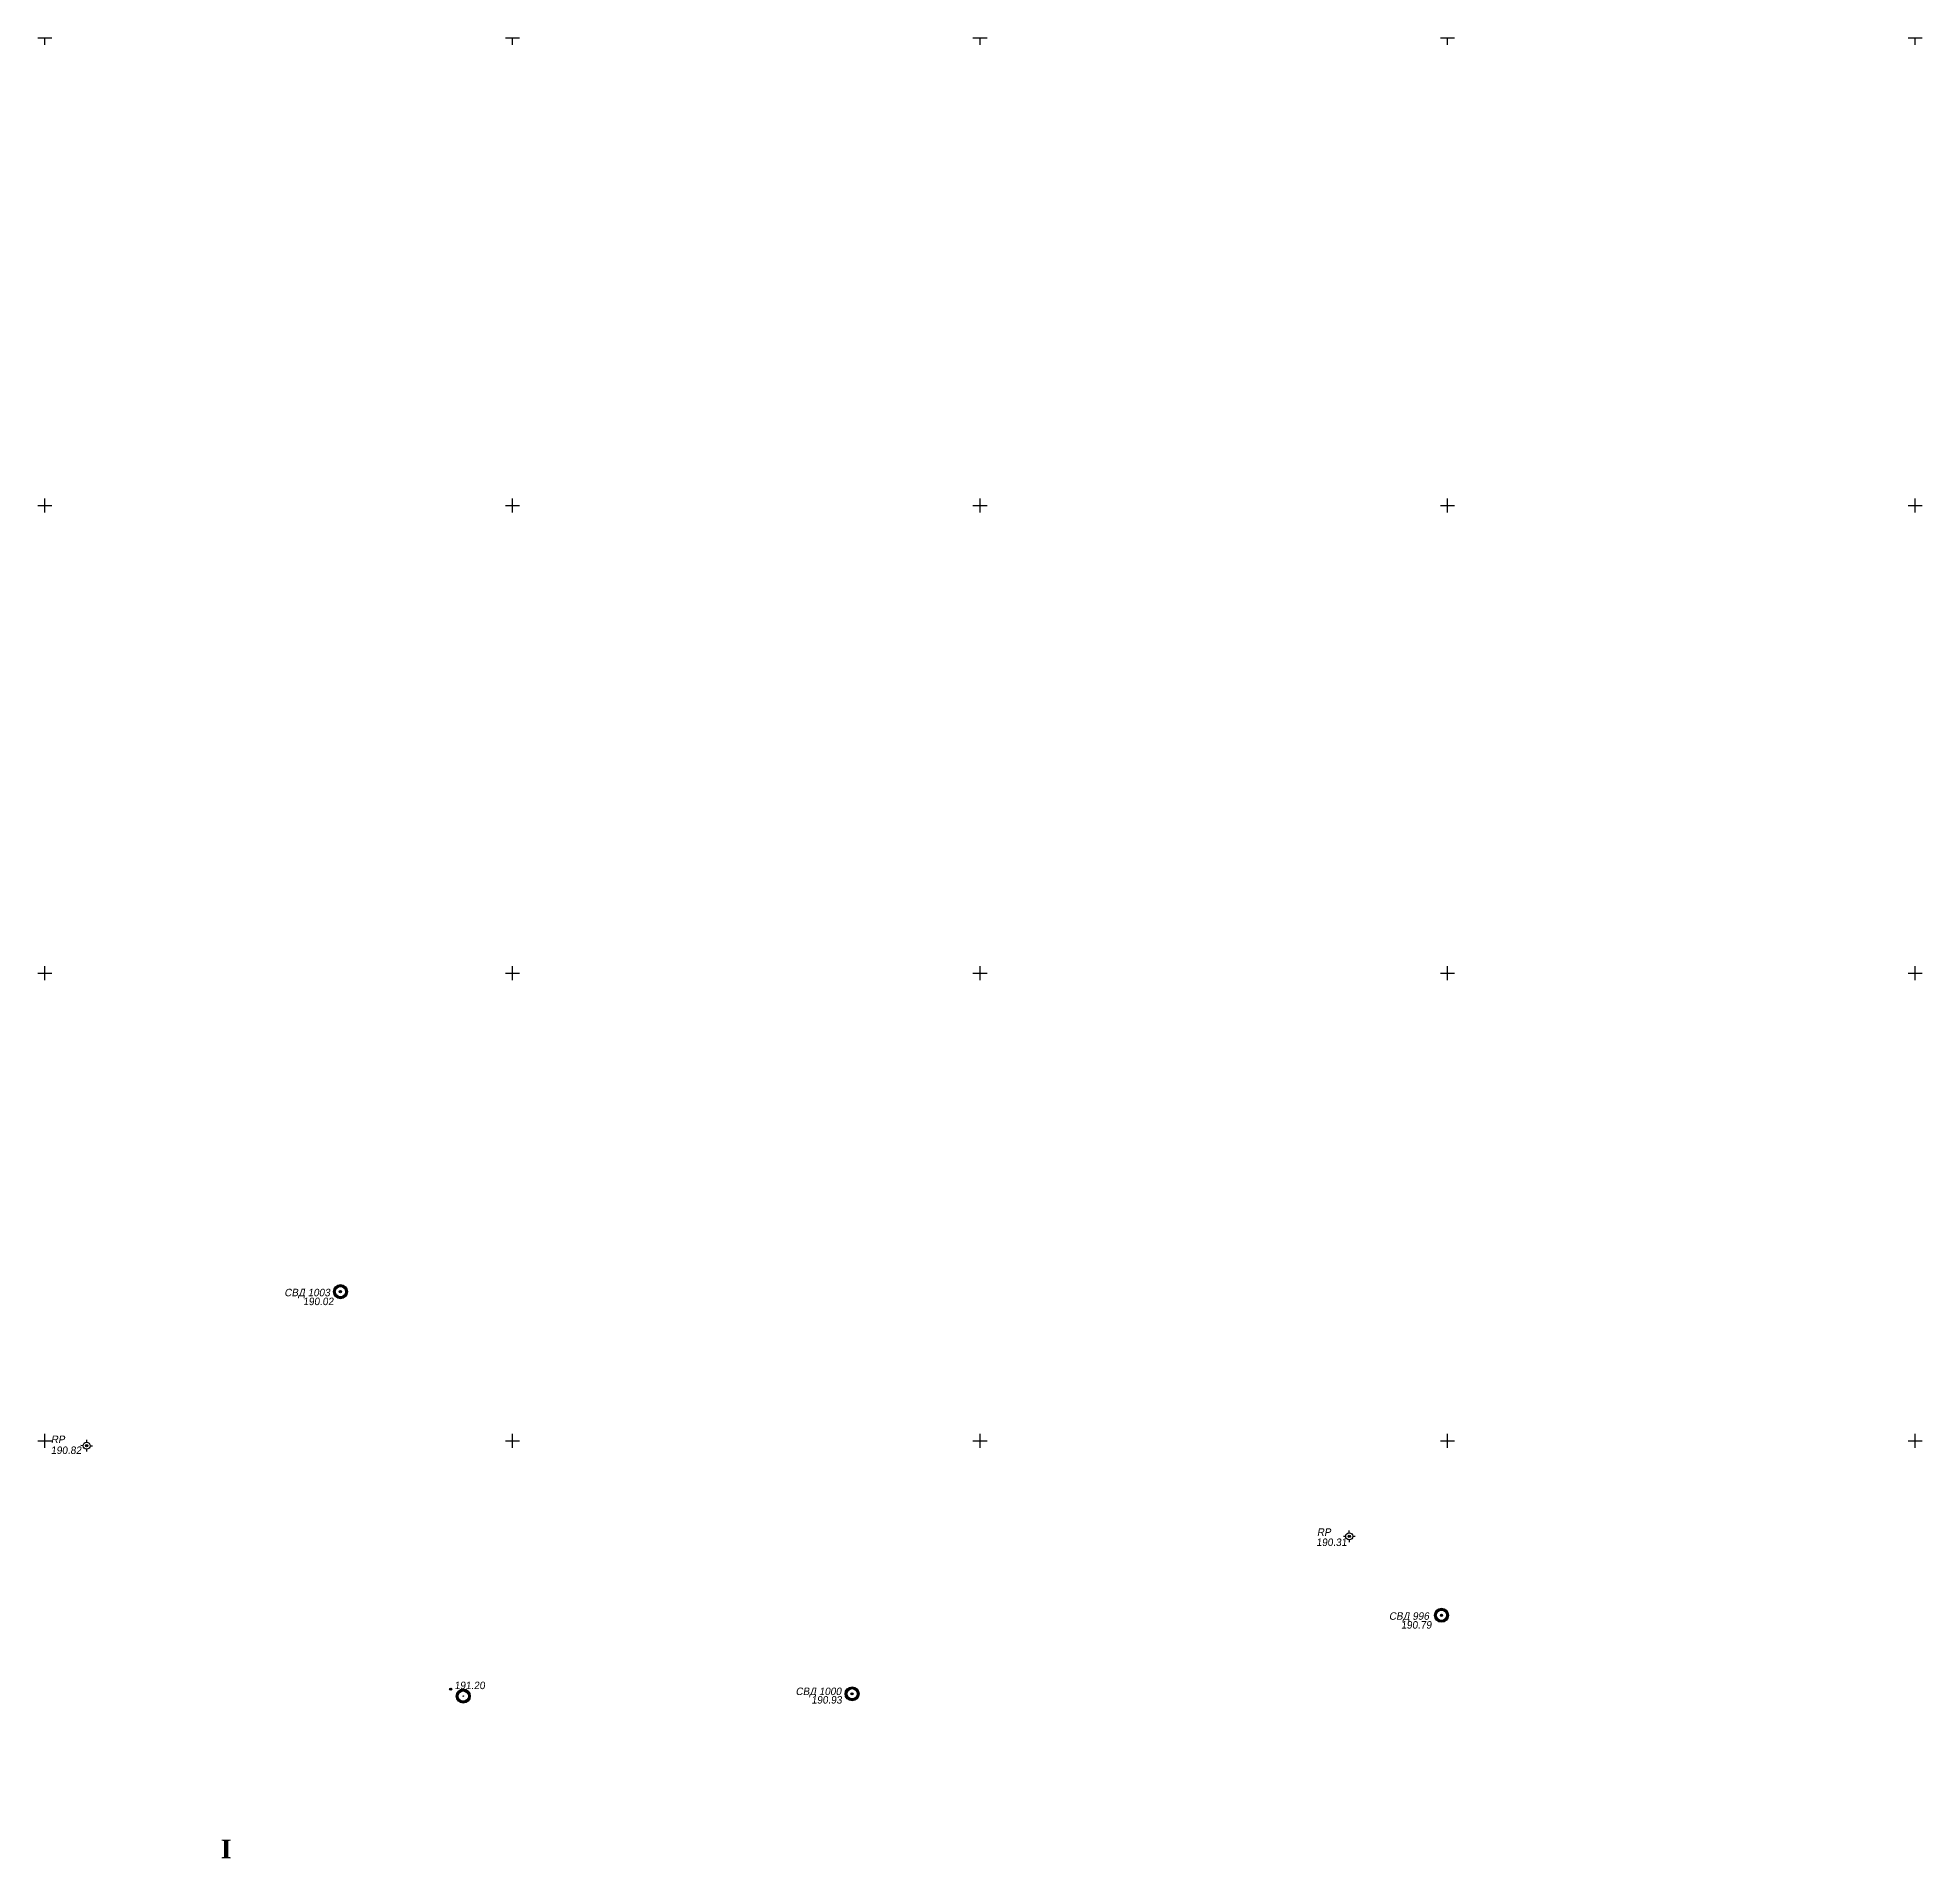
# Model space of a CAD drawing. Header units: millimetres. Extents: x 3233000 to 6468300, y 5635113 to 11269398.
# Drawn here: x 3233797 to 3234603, y 5636222 to 5637000 of the extents above; entities that cross this region are included whole.
import ezdxf
from ezdxf.enums import TextEntityAlignment as Align

# ---------------------------------------------------------------- set-up
doc = ezdxf.new("R2010")
doc.units = ezdxf.units.MM
doc.header["$LTSCALE"] = 2
doc.header["$PDMODE"] = 32
doc.header["$PDSIZE"] = 0.3
for name, color, linetype in [('POINT_OBJ', 7, 'Continuous'), ('в.доб.бровка', 7, 'Continuous'), ('ВЫСОТЫ', 7, 'Continuous'), ('ИМЕНА', 7, 'Continuous'), ('кресты', 7, 'Continuous'), ('ПИКЕТЫ', 7, 'Continuous'), ('ПРОМЫШЛЕННЫЕ', 7, 'Continuous'), ('ПУНКТЫ', 7, 'Continuous'), ('ТОКА_СТ', 1, 'Continuous')]:
    doc.layers.add(name, color=color, linetype=linetype)
doc.styles.add('grad', font='grad.shx')
doc.styles.add('universw', font='universw.shx', dxfattribs={"oblique": 10})
doc.styles.add('user', font='symeteo.shx', dxfattribs={"height": 2.5})

# ---------------------------------------------------------------- blocks, each defined once
blk = doc.blocks.new('piket')
at = {"layer": 'ПИКЕТЫ', "linetype": 'Continuous'}
h = blk.add_hatch(color=7, dxfattribs=at)
edge = h.paths.add_edge_path()
edge.add_arc((0, 0), 0.3, 0, 360)
at = {"layer": 'ПИКЕТЫ', "color": 7, "linetype": 'Continuous'}
blk.add_circle((0, 0), 0.3, dxfattribs=at)
at = {"layer": 'ВЫСОТЫ', "style": 'universw', "oblique": 6}
blk.add_attdef('H', (1.88, -0.23), '', height=2, dxfattribs=at)
at = {"layer": 'ИМЕНА', "style": 'universw', "oblique": 10}
blk.add_attdef('NAME', text='', height=2, dxfattribs=at).set_placement((0, 2.37), align=Align.CENTER)
at = {"layer": 'ТОКА_СТ', "style": 'universw', "oblique": 6, "flags": 1}
blk.add_attdef('POINT', text='', height=2, dxfattribs=at).set_placement((0, -2.79), align=Align.CENTER)
blk = doc.blocks.new('89_1')
h = blk.add_hatch(color=256)
h.paths.add_polyline_path([(-1.5, 0, 1), (1.5, 0, 1)])
h.paths.add_polyline_path([(1.1, 0, -1), (-1.1, 0, -1)], flags=16)
h.paths.add_polyline_path([(0.06, 0, -1), (-0.06, 0, -1)], flags=0)
for radius in [1.5, 1.1, 0.0622]:
    blk.add_circle((0, 0), radius)
at = {"color": 7, "linetype": 'Continuous', "style": 'user', "flags": 8}
blk.add_attdef('ddddd', (2.53, -1.14), '', height=2.5, dxfattribs=at)
at = {"color": 7, "linetype": 'Continuous', "style": 'grad', "oblique": 10, "width": 0.7}
for tag, p in [('P37', (6.48, 0.16)), ('P4', (6.45, -2.94))]:
    blk.add_attdef(tag, text='', height=2.5, dxfattribs=at).set_placement(p, align=Align.CENTER)
blk = doc.blocks.new('5_1')
at = {"linetype": 'Continuous'}
h = blk.add_hatch(color=7, dxfattribs=at)
edge = h.paths.add_edge_path()
edge.add_arc((0, 0), 0.0588, 0, 360)
at = {"color": 7, "linetype": 'Continuous'}
for p, q in [((-0.75, 0), (-1.25, 0)), ((0, 0.75), (0, 1.25)), ((0.75, 0), (1.25, 0)), ((0, -0.75), (0, -1.25))]:
    blk.add_line(p, q, dxfattribs=at)
for radius in [0.75, 0.0588]:
    blk.add_circle((0, 0), radius, dxfattribs=at)
at = {"color": 7, "linetype": 'Continuous', "style": 'grad', "oblique": 10, "width": 0.7}
blk.add_attdef('P37', text='', height=2.5, dxfattribs=at).set_placement((-2, 0), align=Align.MIDDLE_RIGHT)
at = {"color": 7, "linetype": 'Continuous', "style": 'user', "flags": 8}
blk.add_attdef('ddddd', text='', height=2.5, dxfattribs=at).set_placement((2, 0), align=Align.MIDDLE_LEFT)
at = {"color": 7, "linetype": 'Continuous', "style": 'grad', "oblique": 10, "width": 0.7}
blk.add_attdef('P4', (2, 0.7), '', height=2.5, dxfattribs=at)
blk.add_attdef('P69', text='', height=2.5, dxfattribs=at).set_placement((2, -0.7), align=Align.TOP_LEFT)

msp = doc.modelspace()

# ---------------------------------------------------------------- linework, layer by layer
at = {"layer": 'POINT_OBJ', "color": 7, "linetype": 'Continuous'}
for p in [(3233817.93, 5636397.93, 190.82), (3234357.91, 5636359.21, 190.31), (3234397.36, 5636325.45, 190.79), (3234145.3, 5636291.87, 190.93)]:
    msp.add_point(p, dxfattribs=at)
at = {"layer": 'кресты', "color": 7, "linetype": 'Continuous'}
for p, q in [((3233797, 5637000), (3233803, 5637000)), ((3233800, 5636997), (3233800, 5637000)), ((3233997, 5637000), (3234003, 5637000)), ((3234000, 5636997), (3234000, 5637000)), ((3234197, 5637000), (3234203, 5637000)), ((3234200, 5636997), (3234200, 5637000)), ((3234397, 5637000), (3234403, 5637000)), ((3234400, 5636997), (3234400, 5637000)), ((3234597, 5637000), (3234603, 5637000)), ((3234600, 5636997), (3234600, 5637000)), ((3233800, 5636797), (3233800, 5636803)), ((3234000, 5636797), (3234000, 5636803)), ((3234200, 5636797), (3234200, 5636803)), ((3234400, 5636797), (3234400, 5636803)), ((3234600, 5636797), (3234600, 5636803)), ((3233797, 5636800), (3233803, 5636800)), ((3233997, 5636800), (3234003, 5636800)), ((3234197, 5636800), (3234203, 5636800)), ((3234397, 5636800), (3234403, 5636800)), ((3234597, 5636800), (3234603, 5636800)), ((3233797, 5636600), (3233803, 5636600)), ((3233800, 5636597), (3233800, 5636603)), ((3233997, 5636600), (3234003, 5636600)), ((3234000, 5636597), (3234000, 5636603)), ((3234197, 5636600), (3234203, 5636600)), ((3234200, 5636597), (3234200, 5636603)), ((3234397, 5636600), (3234403, 5636600)), ((3234400, 5636597), (3234400, 5636603)), ((3234597, 5636600), (3234603, 5636600)), ((3234600, 5636597), (3234600, 5636603)), ((3233797, 5636400), (3233803, 5636400)), ((3233800, 5636397), (3233800, 5636403)), ((3233997, 5636400), (3234003, 5636400)), ((3234000, 5636397), (3234000, 5636403)), ((3234197, 5636400), (3234203, 5636400)), ((3234200, 5636397), (3234200, 5636403)), ((3234397, 5636400), (3234403, 5636400)), ((3234400, 5636397), (3234400, 5636403)), ((3234597, 5636400), (3234603, 5636400)), ((3234600, 5636397), (3234600, 5636403))]:
    msp.add_line(p, q, dxfattribs=at)

# ---------------------------------------------------------------- block references
at = {"layer": 'ПИКЕТЫ', "color": 4}
ref = msp.add_blockref('piket', (3233926.47, 5636463.86, 190.02), dxfattribs=dict(at, xscale=1.6, yscale=1.6, zscale=1.6))
ref.add_attrib('H', '190.02', (3233910.49, 5636458.06, -114.01), dxfattribs={"layer": 'ВЫСОТЫ', "height": 3.2, "style": 'universw', "oblique": 6})
ref.add_attrib('NAME', 'СВД 1003', dxfattribs={"layer": 'ИМЕНА', "height": 3.2, "style": 'universw', "oblique": 10}).set_placement((3233912.23, 5636461.85, 190.02), align=Align.CENTER)
ref = msp.add_blockref('piket', (3233817.93, 5636397.93, 190.82), dxfattribs=dict(at, xscale=1.6, yscale=1.6, zscale=1.6))
ref.add_attrib('H', '190.82', (3233802.65, 5636394.42, -114.49), dxfattribs={"layer": 'ВЫСОТЫ', "height": 3.2, "style": 'universw', "oblique": 6})
ref.add_attrib('NAME', 'RP', dxfattribs={"layer": 'ИМЕНА', "height": 3.2, "style": 'universw', "oblique": 10}).set_placement((3233805.61, 5636399.05, 190.82), align=Align.CENTER)
ref = msp.add_blockref('piket', (3234357.91, 5636359.21, 190.31), dxfattribs=dict(at, xscale=1.6, yscale=1.6, zscale=1.6))
ref.add_attrib('H', '190.31', (3234343.84, 5636355.08, -114.19), dxfattribs={"layer": 'ВЫСОТЫ', "height": 3.2, "style": 'universw', "oblique": 6})
ref.add_attrib('NAME', 'RP', dxfattribs={"layer": 'ИМЕНА', "height": 3.2, "style": 'universw', "oblique": 10}).set_placement((3234347.07, 5636359.41, 190.31), align=Align.CENTER)
ref = msp.add_blockref('piket', (3234397.36, 5636325.45, 190.79), dxfattribs=dict(at, xscale=1.6, yscale=1.6, zscale=1.6))
ref.add_attrib('H', '190.79', (3234380.07, 5636319.74, -114.47), dxfattribs={"layer": 'ВЫСОТЫ', "height": 3.2, "style": 'universw', "oblique": 6})
ref.add_attrib('NAME', 'СВД 996', dxfattribs={"layer": 'ИМЕНА', "height": 3.2, "style": 'universw', "oblique": 10}).set_placement((3234383.45, 5636323.52, 190.79), align=Align.CENTER)
ref = msp.add_blockref('piket', (3233973.63, 5636293.87, 190.54), dxfattribs=dict(at, xscale=1.6, yscale=1.6, zscale=1.6))
ref.add_attrib('H', '191.20', (3233975.23, 5636293.87, 38.11), dxfattribs={"layer": 'ВЫСОТЫ', "height": 3.2, "style": 'universw', "oblique": 6})
ref = msp.add_blockref('piket', (3234145.3, 5636291.87, 190.93), dxfattribs=dict(at, xscale=1.6, yscale=1.6, zscale=1.6))
ref.add_attrib('H', '190.93', (3234127.89, 5636287.69, -114.56), dxfattribs={"layer": 'ВЫСОТЫ', "height": 3.2, "style": 'universw', "oblique": 6})
ref.add_attrib('NAME', 'СВД 1000', dxfattribs={"layer": 'ИМЕНА', "height": 3.2, "style": 'universw', "oblique": 10}).set_placement((3234130.88, 5636291.33, 190.93), align=Align.CENTER)
at = {"layer": 'ПРОМЫШЛЕННЫЕ', "color": 7, "linetype": 'Continuous', "xscale": 2, "yscale": 2, "zscale": 2}
for p, rotation in [((3233926.49, 5636463.82), 359.9224657084385), ((3234397.36, 5636325.45), 11.51308921824984), ((3233979.02, 5636290.9, -190.85), 359.9224657084385), ((3234145.3, 5636291.87), 359.9224657084385)]:
    msp.add_blockref('89_1', p, dxfattribs=dict(at, rotation=rotation))
at = {"layer": 'ПУНКТЫ', "color": 7, "linetype": 'Continuous', "xscale": 2, "yscale": 2, "zscale": 2}
for p, rotation in [((3233817.93, 5636397.93), 358.5035583049532), ((3234357.91, 5636359.21), 0.982932777762484)]:
    msp.add_blockref('5_1', p, dxfattribs=dict(at, rotation=rotation))

# ---------------------------------------------------------------- texts
at = {"layer": 'в.доб.бровка', "color": 7, "linetype": 'Continuous', "lineweight": 20, "insert": (3233874.91, 5636229.53), "char_height": 1, "width": 9.4756, "attachment_point": 1}
msp.add_mtext(' {\\fTimes New Roman|b1|i0|c0|p18;\\H8x;I} ', dxfattribs=at)

doc.saveas('drawing.dxf')
